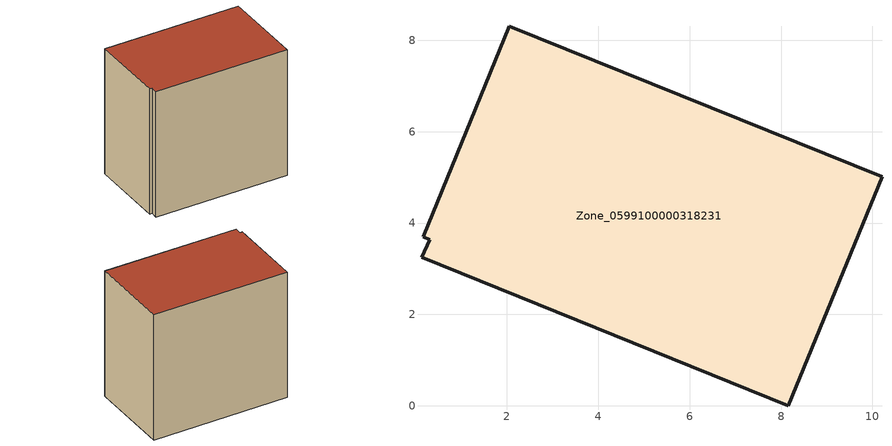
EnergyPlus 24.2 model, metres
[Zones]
Zone_0599100000318231
 floor ground (C_G): 0.31,3.64 0.17,3.71 2.05,8.31 10.21,5.01 8.16,0 0.13,3.25 z0
 wall outside (C_F): 8.16,0 10.21,5.01 2.05,8.31 0.17,3.71 0.31,3.64 0.13,3.25 8.16,0 z0:8.38
 roof outside (C_R): 0.31,3.64 0.13,3.25 8.16,0 10.21,5.01 2.05,8.31 0.17,3.71 z8.38
[BUILDING]
Pand.0599100000318231: North Axis=0; Terrain=City; Loads Convergence Tolerance Value=0.04; Temperature Convergence Tolerance Value=0.4; Solar Distribution=FullExterior; Maximum Number of Warmup Days=25; Minimum Number of Warmup Days=1
[Site:Location]
Rotterdam.The.Hague.AP_ZH_NLD Design_Conditions: Latitude=51.96; Longitude=4.45; Time Zone=1; Elevation=-4.5
[SITE:GROUNDTEMPERATURE:BUILDINGSURFACE]
18, 18, 18, 18, 18, 18, 18, 18, 18, 18, 18, 18
[MATERIAL] Thermal Absorptance=0.9; Solar Absorptance=0.7; Visible Absorptance=0.7
Name | Roughness | Thickness | Conductivity | Density | Specific Heat
G.TI.1975-1991 | MediumSmooth | 0.15 | 0.288461 | 540 | 1210
F.TI.1975-1991 | Rough | 0.3 | 0.230769 | 1920 | 840
R.TI.1975-1991 | MediumRough | 0.2 | 0.153846 | 1500 | 1000
[CONSTRUCTION]
C_G: G.TI.1975-1991
C_F: F.TI.1975-1991
C_R: R.TI.1975-1991
[ZONE]
Zone_0599100000318231: Type=1; Multiplier=1; Ceiling Height=Autocalculate; Volume=Autocalculate; Floor Area=autocalculate; Part of Total Floor Area=Yes
[ZONEINFILTRATION:DESIGNFLOWRATE]
Infil_Zone_0599100000318231: Zone or ZoneList or Space or SpaceList=Zone_0599100000318231; Schedule=AlwaysOn; Design Flow Rate Calculation Method=Flow/Area; Flow Rate per Floor Area=0.003; Constant Term Coefficient=1; Temperature Term Coefficient=0; Velocity Term Coefficient=0; Velocity Squared Term Coefficient=0
[HVACTEMPLATE:ZONE:IDEALLOADSAIRSYSTEM]
Zone_0599100000318231: Maximum Heating Supply Air Temperature=50; Minimum Cooling Supply Air Temperature=13; Maximum Heating Supply Air Humidity Ratio=0.0156; Minimum Cooling Supply Air Humidity Ratio=0.0077; Heating Limit=NoLimit; Cooling Limit=NoLimit; Dehumidification Control Type=ConstantSensibleHeatRatio; Cooling Sensible Heat Ratio=0.7; Dehumidification Setpoint=60; Humidification Control Type=None; Humidification Setpoint=30; Outdoor Air Method=None; Outdoor Air Flow Rate per Person=0.00944; Outdoor Air Flow Rate per Zone Floor Area=0; Outdoor Air Flow Rate per Zone=0; Demand Controlled Ventilation Type=None; Outdoor Air Economizer Type=NoEconomizer; Heat Recovery Type=None; Sensible Heat Recovery Effectiveness=0.7; Latent Heat Recovery Effectiveness=0.65
[ZONECONTROL:THERMOSTAT]
ThermostatControl_Zone_0599100000318231: Zone or ZoneList=Zone_0599100000318231; Control Type Schedule=DualSetpointControlType; Control 1=Thermostat_Zone_0599100000318231; Temperature Difference Between Cutout And Setpoint=0
[THERMOSTATSETPOINT:DUALSETPOINT]
Thermostat_Zone_0599100000318231: Heating Setpoint Temperature Schedule=HeatingSetpoint_Zone_0599100000318231; Cooling Setpoint Temperature Schedule=CoolingSetpoint_Zone_0599100000318231
[SCHEDULE:COMPACT]
HeatingSetpoint_Zone_0599100000318231: Through: 12/31, For: AllDays, Until: 24:00, 21
CoolingSetpoint_Zone_0599100000318231: Through: 12/31, For: AllDays, Until: 24:00, 24
DualSetpointControlType: Through: 12/31, For: AllDays, Until: 24:00, 4
AlwaysOn: Through: 12/31, For: AllDays, Until: 24:00, 1
